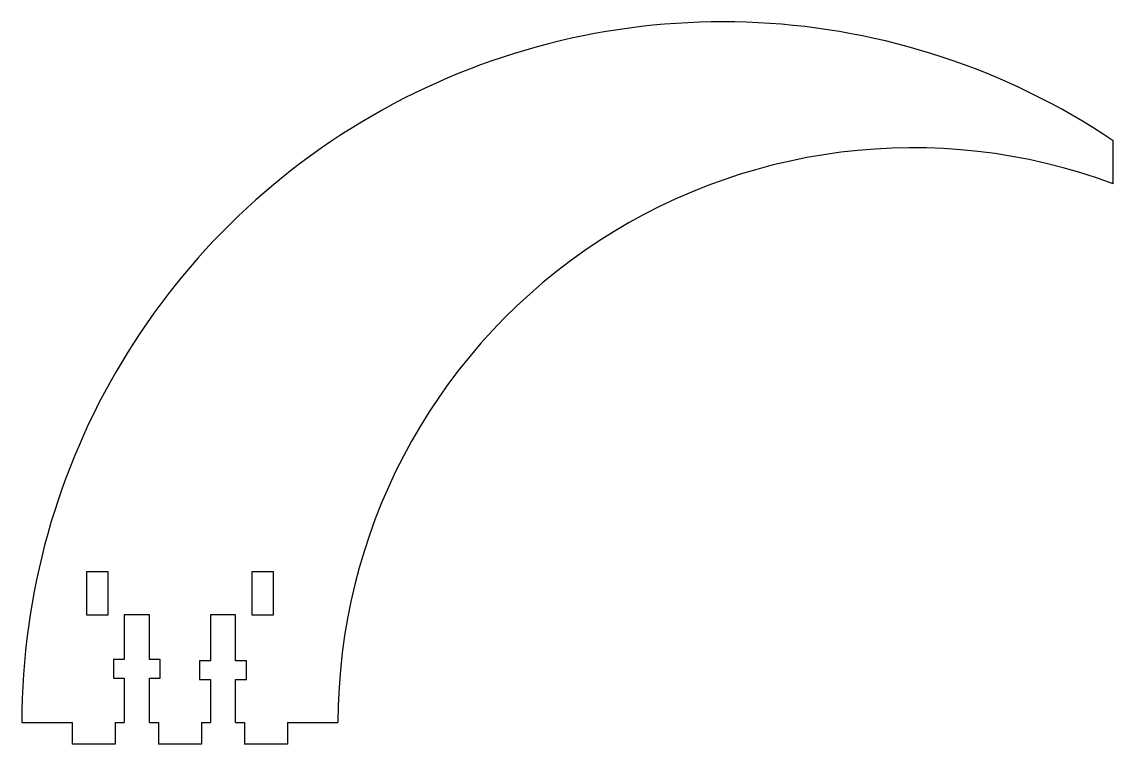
# Model space of a CAD drawing. Header units: millimetres. Extents: x -22 to 130, y -3 to 98.
import ezdxf

# ---------------------------------------------------------------- set-up
doc = ezdxf.new("R2010")
doc.units = ezdxf.units.MM
doc.layers.add('Shape2DView018', color=7, linetype='CONTINUOUS')

msp = doc.modelspace()

# ---------------------------------------------------------------- linework, layer by layer
at = {"layer": 'Shape2DView018'}
for p, q in [((129.9, 75.01), (129.9, 81.01)), ((-13.02, 21), (-13.02, 15)), ((-10, 21), (-13.02, 21)), ((-10, 15), (-10, 21)), ((10, 21), (10, 15)), ((13.02, 21), (10, 21)), ((13.02, 15), (13.02, 21)), ((-13.02, 15), (-10, 15)), ((-4.25, 15), (-7.75, 15)), ((-7.75, 15), (-7.75, 8.8)), ((-4.25, 8.8), (-4.25, 15)), ((7.75, 15), (4.25, 15)), ((4.25, 15), (4.25, 8.6)), ((7.75, 8.6), (7.75, 15)), ((10, 15), (13.02, 15)), ((-7.75, 8.8), (-9.25, 8.8)), ((-9.25, 8.8), (-9.25, 6.2)), ((-2.75, 8.8), (-4.25, 8.8)), ((-2.75, 6.2), (-2.75, 8.8)), ((4.25, 8.6), (2.75, 8.6)), ((2.75, 8.6), (2.75, 6)), ((9.25, 8.6), (7.75, 8.6)), ((9.25, 6), (9.25, 8.6)), ((-9.25, 6.2), (-7.75, 6.2)), ((-7.75, 6.2), (-7.75, 0)), ((-4.25, 0), (-4.25, 6.2)), ((-4.25, 6.2), (-2.75, 6.2)), ((2.75, 6), (4.25, 6)), ((4.25, 6), (4.25, 0)), ((7.75, 0), (7.75, 6)), ((7.75, 6), (9.25, 6)), ((-22, 0), (-15, 0)), ((-15, 0), (-15, -3)), ((-9, 0), (-7.75, 0)), ((-9, 0), (-9, -3)), ((-4.25, 0), (-3, 0)), ((-3, 0), (-3, -3)), ((3, 0), (4.25, 0)), ((3, 0), (3, -3)), ((7.75, 0), (9, 0)), ((9, 0), (9, -3)), ((15, 0), (22, 0)), ((15, 0), (15, -3)), ((-9, -3), (-15, -3)), ((3, -3), (-3, -3)), ((15, -3), (9, -3))]:
    msp.add_line(p, q, dxfattribs=at)
for centre, radius, start in [((75.55, 0), 97.55, 56.1405), ((102.02, 0), 80.02, 69.6094)]:
    msp.add_arc(centre, radius, start, 180, dxfattribs=at)

doc.saveas('drawing.dxf')
